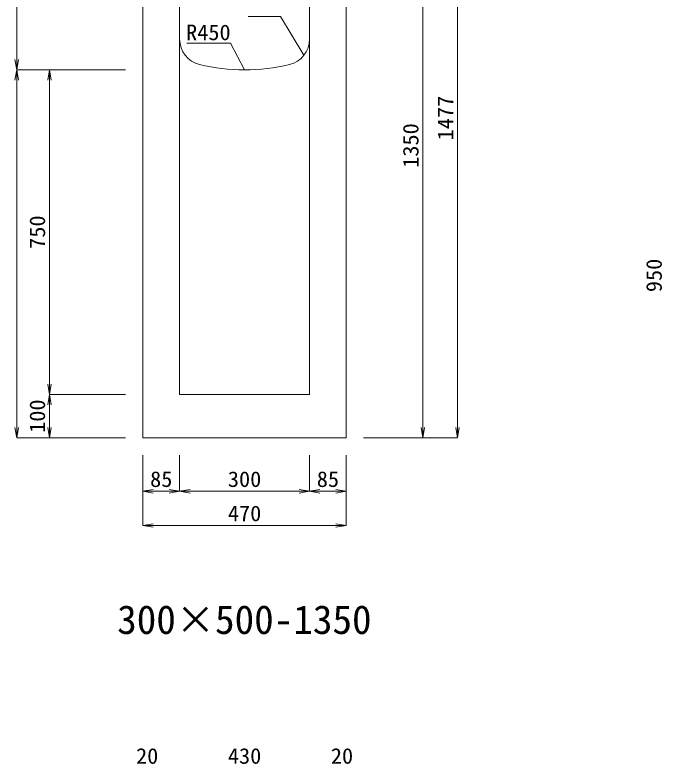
# Model space of a CAD drawing. Units: millimetres at full size. Extents: x -734 to 58102, y 49499 to 87169.
# Drawn here: x 14279 to 15774, y 58727 to 60457 of the extents above; entities that cross this region are included whole.
import ezdxf
from ezdxf.enums import TextEntityAlignment as Align

# ---------------------------------------------------------------- set-up
doc = ezdxf.new("R2010")
doc.units = ezdxf.units.MM
doc.header["$LTSCALE"] = 50
doc.linetypes.add('DASHED_SPACED', pattern=[12, 6, -6])
for name, color, linetype, lineweight in [('0_2', 7, 'DASHED_SPACED', 9), ('寸法線', 7, 'Continuous', 13), ('引出線', 4, 'Continuous', 13), ('本体', 2, 'Continuous', 20)]:
    doc.layers.add(name, color=color, linetype=linetype, lineweight=lineweight)
doc.styles.add('ＭＳ ゴシック', font='')
doc.styles.add('ＭＳ 明朝', font='')
doc.styles.get('ＭＳ ゴシック').set_extended_font_data('MS Gothic')
doc.styles.get('ＭＳ 明朝').set_extended_font_data('MS Mincho')

# ---------------------------------------------------------------- blocks, each defined once
blk = doc.blocks.new('open_arrow')
at = {"color": 0, "linetype": 'Continuous', "lineweight": -2}
blk.add_lwpolyline([(7.5, 1.25), (0, 0), (7.5, -1.25)], dxfattribs=at)

msp = doc.modelspace()

# ---------------------------------------------------------------- linework, layer by layer
at = {"layer": '寸法線'}
for p, q in [((15301.49, 60957.12), (15301.49, 59480.12)), ((14283.14, 60830.12), (14283.14, 60330.12)), ((15221.23, 60830.12), (15221.23, 59480.12)), ((14534.48, 60330.12), (14283.14, 60330.12)), ((14283.14, 60330.12), (14283.14, 59480.12)), ((14534.48, 60330.12), (14283.14, 60330.12)), ((14358.69, 59580.12), (14358.69, 60330.12)), ((14534.48, 60330.12), (14358.69, 60330.12)), ((14534.48, 59580.12), (14358.69, 59580.12)), ((14358.69, 59480.12), (14358.69, 59580.12)), ((14534.48, 59580.12), (14358.69, 59580.12)), ((14534.48, 59480.12), (14283.14, 59480.12)), ((14534.48, 59480.12), (14358.69, 59480.12)), ((15084.52, 59480.12), (15301.49, 59480.12)), ((15084.52, 59480.12), (15221.23, 59480.12)), ((14574.5, 59440.1), (14574.5, 59277.52)), ((14574.5, 59440.1), (14574.5, 59356.58)), ((14659.5, 59440.1), (14659.5, 59356.58)), ((14659.5, 59440.1), (14659.5, 59356.58)), ((14959.5, 59440.1), (14959.5, 59356.58)), ((14959.5, 59440.1), (14959.5, 59356.58)), ((15044.5, 59440.1), (15044.5, 59277.52)), ((15044.5, 59440.1), (15044.5, 59356.58)), ((14574.5, 59356.58), (14659.5, 59356.58)), ((14659.5, 59356.58), (14959.5, 59356.58)), ((14959.5, 59356.58), (15044.5, 59356.58)), ((14574.5, 59277.52), (15044.5, 59277.52))]:
    msp.add_line(p, q, dxfattribs=at)
at = {"layer": '引出線'}
for points in [[(14946.57, 60363.43), (14892.16, 60453.33), (14817.49, 60453.33)], [(14809.5, 60330.12), (14777.28, 60391.26), (14676.27, 60391.26)]]:
    msp.add_lwpolyline(points, dxfattribs=at)
at = {"layer": '本体'}
for p, q in [((14574.5, 60830.12), (14574.5, 59480.12)), ((14659.5, 60400.64), (14659.5, 60830.12)), ((14959.5, 60400.64), (14959.5, 60830.12)), ((15044.5, 59480.12), (15044.5, 60830.12)), ((14659.5, 60400.64), (14659.5, 59580.12)), ((14959.5, 60400.64), (14959.5, 59580.12)), ((14659.5, 59580.12), (14959.5, 59580.12)), ((14574.5, 59480.12), (15044.5, 59480.12))]:
    msp.add_line(p, q, dxfattribs=at)
for centre, radius, start, end in [((14719.5, 60400.64), 60, 180, 256.65785), ((14899.5, 60400.64), 60, 283.34237, 0), ((14809.5, 60780.12), 450, 256.65777, 283.34225)]:
    msp.add_arc(centre, radius, start, end, dxfattribs=at)

# ---------------------------------------------------------------- block references
at = {"layer": '寸法線', "xscale": 3.2, "yscale": 3.2}
for p, rotation in [((14283.14, 60330.12), 90), ((14283.14, 60330.12), 270), ((14358.69, 60330.12), 270), ((14358.69, 59580.12), 90), ((14358.69, 59580.12), 270), ((14283.14, 59480.12), 90), ((14358.69, 59480.12), 90), ((15221.23, 59480.12), 90), ((15301.49, 59480.12), 90), ((14659.5, 59356.58), 180), ((14959.5, 59356.58), 180), ((15044.5, 59356.58), 180), ((15044.5, 59277.52), 180)]:
    msp.add_blockref('open_arrow', p, dxfattribs=dict(at, rotation=rotation))
for p in [(14574.5, 59356.58), (14659.5, 59356.58), (14959.5, 59356.58), (14574.5, 59277.52)]:
    msp.add_blockref('open_arrow', p, dxfattribs=at)
at = {"layer": '引出線', "xscale": 0.0533, "yscale": 0.0533}
for p, rotation in [((14946.57, 60363.43), 121.2), ((14809.5, 60330.12), 117.8)]:
    msp.add_blockref('open_arrow', p, dxfattribs=dict(at, rotation=rotation))

# ---------------------------------------------------------------- texts
at = {"layer": '0_2', "style": 'ＭＳ ゴシック'}
msp.add_text('300×500-1350', height=66.46, dxfattribs=at).set_placement((14809.02, 59060.29), align=Align.MIDDLE_CENTER)
at = {"layer": '寸法線', "style": 'ＭＳ 明朝', "width": 1.05}
for s, p in [('1477', (15273.47, 60218.62)), ('1350', (15193.21, 60155.12)), ('750', (14330.67, 59955.12)), ('950', (15755.12, 59855.12)), ('100', (14330.67, 59530.12))]:
    msp.add_text(s, height=36.03, rotation=90, dxfattribs=at).set_placement(p, align=Align.MIDDLE_CENTER)
for s, p in [('85', (14617, 59384.6)), ('300', (14809.5, 59384.6)), ('85', (15002, 59384.6)), ('470', (14809.5, 59305.54)), ('20', (14584.5, 58745.31)), ('430', (14809.5, 58745.31)), ('20', (15034.5, 58745.31))]:
    msp.add_text(s, height=36.03, dxfattribs=at).set_placement(p, align=Align.MIDDLE_CENTER)
at = {"layer": '引出線', "style": 'ＭＳ 明朝', "width": 1.05}
msp.add_text('R450', height=36.03, dxfattribs=at).set_placement((14777.28, 60434.46), align=Align.TOP_RIGHT)

doc.saveas('drawing.dxf')
